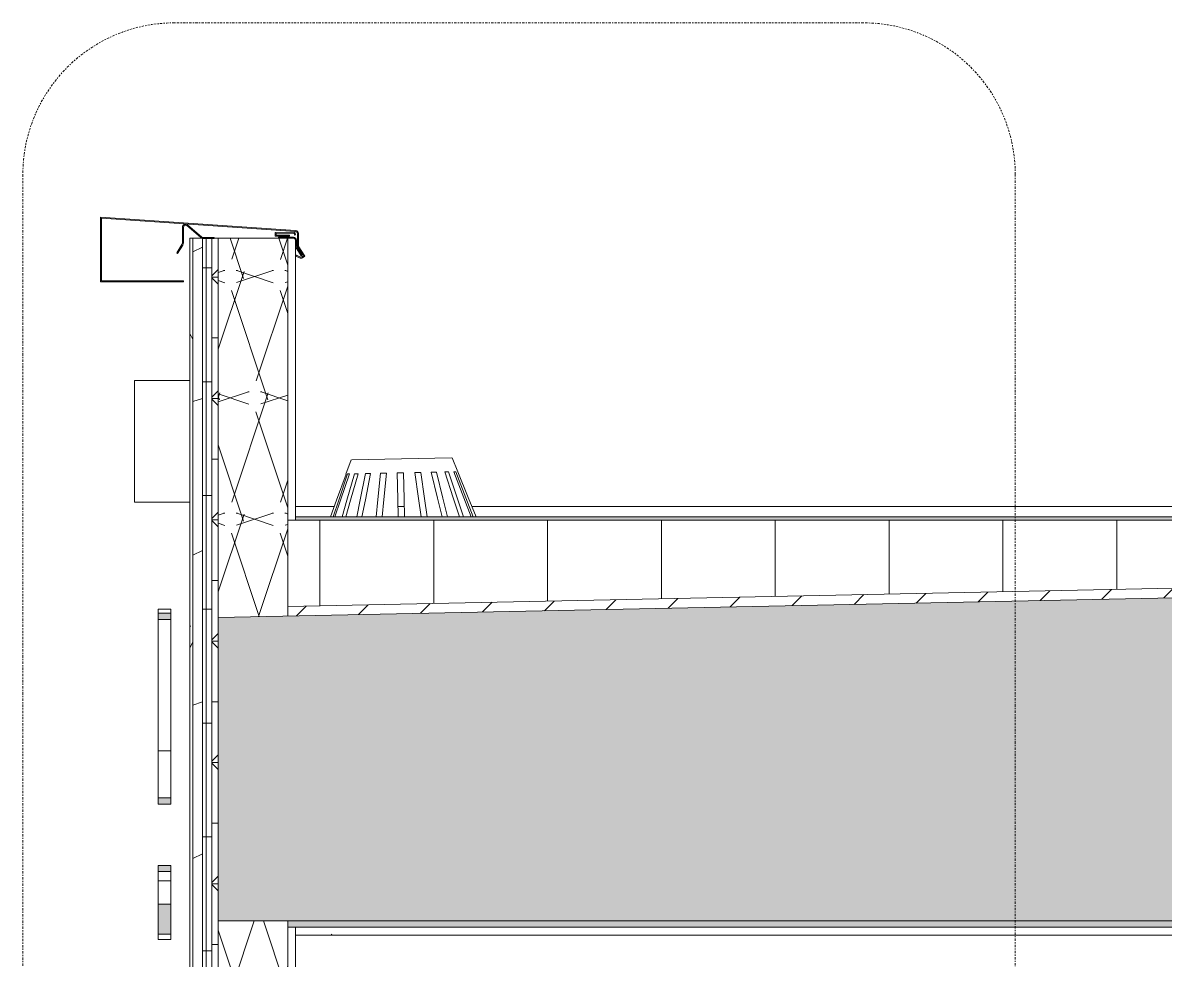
# Model space of a CAD drawing. Header units: inches. Extents: x -4168 to 1483, y -300 to 637.
# Drawn here: x -1066.7 to -976.4, y 370.9 to 445 of the extents above; entities that cross this region are included whole.
import ezdxf

# ---------------------------------------------------------------- set-up
doc = ezdxf.new("R2010")
doc.units = ezdxf.units.IN
doc.header["$MEASUREMENT"] = 0
doc.linetypes.add('Dash Dot 3_16_', pattern=[0.3125, 0.1875, -0.0625, 0, -0.0625])
for name, color, linetype, lineweight in [('A-ANNO-SYMB-1', 150, 'Dash Dot 3_16_', 9), ('A-GENM-1', 55, 'Continuous', 9), ('A-ROOF-1', 252, 'Continuous', 13), ('A-ROOF-2', 251, 'Continuous', 5), ('A-ROOF-3', 132, 'Continuous', 9), ('A-ROOF-4', 55, 'Continuous', 9), ('A-ROOF-PATT-1', 45, 'Continuous', 9), ('A-WALL-10', 113, 'Continuous', 9), ('A-WALL-11', 161, 'Continuous', 9), ('A-WALL-12', 152, 'Continuous', 9), ('A-WALL-6', 55, 'Continuous', 9), ('A-WALL-9', 50, 'Continuous', 9), ('A-WALL-PATT-2', 45, 'Continuous', 9), ('M-EQPM-1', 55, 'Continuous', 9)]:
    doc.layers.add(name, color=color, linetype=linetype, lineweight=lineweight)
pattern_1 = [(0, (99.771, 146.633), (0, 9), []), (90, (99.771, 146.633), (-9, 6e-16), [])]
pattern_2 = [(0, (99.771, 146.633), (0, 4.798), []), (315, (99.7708, 146.633), (4.798427, 0), [6.786, -6.786]), (45, (99.7708, 146.633), (4.798427, 0), [6.786, -6.786])]
pattern_3 = [(161.57, (100.2508, 147.113), (-3.8399538, -1.54e-05), [0, -27.322, 3.034, 0]), (18.43, (99.2908, 147.113), (-3.8399538, 1.54e-05), [0, -27.322, 3.034, 0]), (108.43, (100.2508, 147.113), (1.919622, -9.6005246), [9.106, -21.25]), (71.57, (99.2908, 147.113), (1.919622, 9.6005246), [9.106, -21.25])]

# ---------------------------------------------------------------- blocks, each defined once
blk = doc.blocks.new('Basic Wall _ EXT - FIBER CEMENT - SMALL - ___-2145929-BUILDING SECTION - EAST_WEST AT RAMP - LOOKING SOUTH')
at = {"layer": 'A-WALL-9'}
h = blk.add_hatch(color=256, dxfattribs=at)
h.paths.add_polyline_path([(-12118.593, 424.539), (-12118.593, 424.617), (-12125.075, 424.617), (-12125.075, 429.579), (-12109.64, 428.481), (-12109.603, 428.439), (-12109.571, 428.355), (-12109.571, 427.439), (-12109.492, 427.439), (-12109.519, 428.424), (-12109.563, 428.524), (-12109.712, 428.603), (-12125.153, 429.663), (-12125.153, 424.539), (-12122.414, 424.539)], flags=0)
h.paths.add_polyline_path([(-12109.29, 426.415), (-12109.171, 426.453), (-12108.98, 426.572), (-12109.453, 427.304), (-12109.519, 427.261), (-12109.09, 426.596), (-12109.212, 426.52)], flags=0)
h.paths.add_polyline_path([(-12109.29, 426.415), (-12109.453, 426.547), (-12109.65, 426.643), (-12109.65, 426.555), (-12109.378, 426.433)], flags=0)
h.paths.add_polyline_path([(-12109.284, 426.591), (-12109.217, 426.632), (-12109.603, 427.263), (-12109.67, 427.222), (-12109.288, 426.596)], flags=0)
h.paths.add_polyline_path([(-12119.051, 426.794), (-12118.643, 427.454), (-12118.709, 427.496), (-12119.118, 426.836)], flags=0)
h.paths.add_polyline_path([(-12109.714, 427.394), (-12109.64, 427.394), (-12109.67, 427.902), (-12109.718, 428.008), (-12109.912, 428.079), (-12111.061, 428.079), (-12111.061, 428), (-12109.714, 428), (-12109.714, 427.807)], flags=0)
h.paths.add_polyline_path([(-12118.672, 427.628), (-12118.593, 427.628), (-12118.593, 428.862), (-12118.493, 429.018), (-12118.31, 428.992), (-12117.206, 428.041), (-12117.155, 428.101), (-12118.31, 429.059), (-12118.526, 429.089), (-12118.672, 428.862), (-12118.672, 428)], flags=0)
h.paths.add_polyline_path([(-12116.166, 428), (-12116.166, 428.04), (-12116.339, 428)], flags=0)
h.paths.add_polyline_path([(-12117.099, 428), (-12117.094, 428.054), (-12117.155, 428.011), (-12117.136, 428)], flags=0)
h.paths.add_polyline_path([(-12111.344, 428.156), (-12110.191, 428.156), (-12110.191, 428.235), (-12111.265, 428.235), (-12111.265, 428.365), (-12109.832, 428.365), (-12109.782, 428.246), (-12109.718, 428.267), (-12109.782, 428.466), (-12111.344, 428.443), (-12111.344, 428.235)], flags=0)
at = {"layer": 'A-WALL-10'}
for p, q in [((-12109.712, 428.603), (-12125.153, 429.663)), ((-12125.153, 429.663), (-12125.153, 424.539)), ((-12125.075, 424.617), (-12125.075, 429.579)), ((-12125.075, 429.579), (-12109.72, 428.524)), ((-12117.155, 428.101), (-12118.259, 429.051)), ((-12118.672, 428.862), (-12118.672, 427.628)), ((-12118.593, 427.628), (-12118.593, 428.862)), ((-12118.31, 428.992), (-12117.206, 428.041)), ((-12109.782, 428.466), (-12111.344, 428.443)), ((-12111.344, 428.443), (-12111.344, 428.156)), ((-12111.344, 428.156), (-12110.191, 428.156)), ((-12111.265, 428.365), (-12109.839, 428.386)), ((-12111.265, 428.235), (-12111.265, 428.365)), ((-12110.191, 428.235), (-12111.265, 428.235)), ((-12110.191, 428.156), (-12110.191, 428.235)), ((-12109.839, 428.386), (-12109.793, 428.243)), ((-12109.793, 428.243), (-12109.718, 428.267)), ((-12109.718, 428.267), (-12109.782, 428.466)), ((-12109.571, 428.355), (-12109.571, 427.439)), ((-12109.492, 427.439), (-12109.492, 428.355)), ((-12118.709, 427.496), (-12119.118, 426.836)), ((-12119.051, 426.794), (-12118.643, 427.454)), ((-12116.166, 428.04), (-12116.992, 428.04)), ((-12116.992, 427.962), (-12116.166, 427.962)), ((-12116.166, 427.962), (-12116.166, 428.04)), ((-12109.89, 428.079), (-12111.061, 428.079)), ((-12111.061, 428.079), (-12111.061, 428)), ((-12109.64, 427.394), (-12109.64, 427.829)), ((-12109.217, 426.632), (-12109.603, 427.263)), ((-12109.519, 427.261), (-12109.09, 426.596)), ((-12108.98, 426.572), (-12109.453, 427.304)), ((-12119.118, 426.836), (-12119.051, 426.794)), ((-12109.65, 426.643), (-12109.685, 426.572)), ((-12109.685, 426.572), (-12109.412, 426.44)), ((-12109.67, 427.222), (-12109.284, 426.591)), ((-12109.378, 426.511), (-12109.65, 426.643)), ((-12109.284, 426.591), (-12109.217, 426.632)), ((-12109.09, 426.596), (-12109.212, 426.52)), ((-12109.171, 426.453), (-12108.98, 426.572)), ((-12125.153, 424.539), (-12118.593, 424.539)), ((-12118.593, 424.617), (-12125.075, 424.617)), ((-12118.593, 424.539), (-12118.593, 424.617))]:
    blk.add_line(p, q, dxfattribs=at)
for centre, radius, start, end in [((-12118.422, 428.862), 0.25, 49.27712, 180), ((-12118.422, 428.862), 0.171, 49.27712, 180), ((-12109.742, 428.355), 0.171, 0, 82.44565), ((-12109.742, 428.355), 0.25, 0, 83.07047), ((-12118.922, 427.628), 0.25, 328.2381, 0), ((-12118.922, 427.628), 0.329, 328.2381, 0), ((-12116.992, 428.29), 0.329, 229.27712, 270), ((-12116.992, 428.29), 0.25, 229.27712, 270), ((-12109.89, 427.829), 0.25, 0, 90), ((-12109.89, 427.829), 0.171, 0, 90), ((-12109.39, 427.394), 0.329, 180, 211.4324), ((-12109.39, 427.394), 0.25, 180, 211.4324), ((-12109.242, 427.439), 0.329, 180, 212.82601), ((-12109.242, 427.439), 0.25, 180, 212.82601), ((-12109.303, 426.665), 0.25, 244.17451, 302.01054), ((-12109.303, 426.665), 0.171, 244.17451, 302.01054)]:
    blk.add_arc(centre, radius, start, end, dxfattribs=at)
at = {"layer": 'A-WALL-6'}
for p, q in [((-12111.061, 428), (-12110.339, 428)), ((-12110.339, 428), (-12109.89, 428)), ((-12109.718, 427.829), (-12109.718, 427.394))]:
    blk.add_line(p, q, dxfattribs=at)
blk = doc.blocks.new('Family1 - SCUPPER - east_west-2920095-BUILDING SECTION - EAST_WEST AT RAMP - LOOKING SOUTH')
at = {"layer": 'A-GENM-1'}
for p, q in [((-12122.464, 407.125), (-12122.464, 416.727)), ((-12118.089, 416.727), (-12122.464, 416.727)), ((-12118.089, 407.125), (-12122.464, 407.125))]:
    blk.add_line(p, q, dxfattribs=at)
blk = doc.blocks.new('22142613 - Roof Drains - Type A - 15_ Strainer - 8_ Drain-2082947-BUILDING SECTION - EAST_WEST AT RAMP - LOOKING SOUTH')
at = {"layer": 'M-EQPM-1'}
for p, q in [((-12105.335, 410.467), (-12105.737, 409.341)), ((-12105.274, 410.469), (-12101.335, 410.55)), ((-12101.335, 410.55), (-12097.397, 410.631)), ((-12096.888, 409.523), (-12097.336, 410.632)), ((-12105.737, 409.341), (-12105.73, 409.341)), ((-12105.6, 409.344), (-12105.449, 409.347)), ((-12105.068, 409.355), (-12104.78, 409.361)), ((-12104.179, 409.373), (-12103.781, 409.382)), ((-12103.012, 409.397), (-12102.54, 409.407)), ((-12101.672, 409.425), (-12101.312, 409.432)), ((-12101.312, 409.432), (-12101.172, 409.435)), ((-12100.286, 409.454), (-12099.807, 409.463)), ((-12098.993, 409.48), (-12098.583, 409.489)), ((-12097.926, 409.502), (-12097.627, 409.508)), ((-12097.201, 409.517), (-12097.042, 409.52)), ((-12096.895, 409.523), (-12096.888, 409.523))]:
    blk.add_line(p, q, dxfattribs=at)
at = {"layer": 'M-EQPM-1', "flags": 128}
for points in [[(-12105.73, 409.341), (-12106.476, 407.26), (-12106.944, 405.952)], [(-12106.752, 405.952), (-12106.307, 407.263), (-12105.6, 409.344)], [(-12105.449, 409.347), (-12106.156, 407.266), (-12106.602, 405.952)], [(-12106.042, 405.952), (-12105.663, 407.276), (-12105.068, 409.355)], [(-12104.78, 409.361), (-12105.374, 407.282), (-12105.755, 405.952)], [(-12104.873, 405.952), (-12104.601, 407.298), (-12104.179, 409.373)], [(-12103.781, 409.382), (-12104.201, 407.306), (-12104.476, 405.952)], [(-12103.346, 405.952), (-12103.213, 407.327), (-12103.012, 409.397)], [(-12102.54, 409.407), (-12102.741, 407.336), (-12102.875, 405.952)], [(-12101.6, 405.952), (-12101.629, 407.359), (-12101.672, 409.425)], [(-12101.172, 409.435), (-12101.129, 407.37), (-12101.1, 405.952)], [(-12099.799, 405.952), (-12100, 407.393), (-12100.286, 409.454)], [(-12099.807, 409.463), (-12099.521, 407.403), (-12099.32, 405.952)], [(-12098.124, 405.952), (-12098.487, 407.424), (-12098.993, 409.48)], [(-12098.583, 409.489), (-12098.077, 407.432), (-12097.714, 405.952)], [(-12096.749, 405.952), (-12097.246, 407.45), (-12097.926, 409.502)], [(-12097.627, 409.508), (-12096.947, 407.456), (-12096.449, 405.952)], [(-12095.823, 405.952), (-12096.408, 407.467), (-12097.201, 409.517)], [(-12097.042, 409.52), (-12096.251, 407.47), (-12095.665, 405.952)], [(-12095.448, 405.952), (-12096.064, 407.474), (-12096.895, 409.523)]]:
    blk.add_lwpolyline(points, dxfattribs=at)
blk = doc.blocks.new('Logo Signage1 - Logo Signage-2985348-BUILDING SECTION - EAST_WEST AT RAMP - LOOKING SOUTH')
at = {"layer": 'A-WALL-11'}
blk.add_hatch(color=256, dxfattribs=at).paths.add_polyline_path([(-12119.589, 372.957), (-12119.589, 375.309), (-12120.589, 375.309), (-12120.589, 372.957)], flags=0)
at = {"layer": 'A-WALL-12'}
h = blk.add_hatch(color=256, dxfattribs=at)
h.paths.add_polyline_path([(-12119.589, 377.903), (-12119.589, 378.382), (-12120.589, 378.382), (-12120.589, 377.903)], flags=0)
h.paths.add_polyline_path([(-12120.589, 383.226), (-12119.589, 383.226), (-12119.589, 383.74), (-12120.589, 383.74), (-12120.589, 383.457)], flags=0)
h.paths.add_polyline_path([(-12120.589, 397.831), (-12119.589, 397.831), (-12119.589, 398.345), (-12120.589, 398.345)], flags=0)
at = {"layer": 'A-WALL-10'}
for p, q in [((-12120.589, 398.345), (-12120.589, 397.831)), ((-12119.589, 398.345), (-12120.589, 398.345)), ((-12119.589, 397.831), (-12119.589, 398.345)), ((-12120.589, 397.831), (-12119.589, 397.831)), ((-12120.589, 383.74), (-12120.589, 383.226)), ((-12119.589, 383.74), (-12120.589, 383.74)), ((-12120.589, 383.226), (-12119.589, 383.226)), ((-12119.589, 383.226), (-12119.589, 383.74)), ((-12120.589, 378.382), (-12120.589, 377.903)), ((-12119.589, 378.382), (-12120.589, 378.382)), ((-12120.589, 377.903), (-12119.589, 377.903)), ((-12119.589, 377.903), (-12119.589, 378.382)), ((-12120.589, 375.309), (-12120.589, 372.957)), ((-12119.589, 375.309), (-12120.589, 375.309)), ((-12119.589, 372.957), (-12119.589, 375.309)), ((-12120.589, 372.957), (-12119.589, 372.957))]:
    blk.add_line(p, q, dxfattribs=at)
at = {"layer": 'A-WALL-6'}
for p, q in [((-12119.589, 398.654), (-12120.589, 398.654)), ((-12120.589, 396.1), (-12120.589, 397.831)), ((-12119.589, 397.831), (-12119.589, 396.1)), ((-12120.589, 387.435), (-12120.589, 396.1)), ((-12119.589, 396.1), (-12119.589, 387.435)), ((-12120.589, 387.435), (-12119.589, 387.435)), ((-12120.589, 377.173), (-12119.589, 377.173)), ((-12119.589, 372.532), (-12120.589, 372.532))]:
    blk.add_line(p, q, dxfattribs=at)
for points in [[(-12120.589, 398.347), (-12120.589, 398.548), (-12120.589, 398.65), (-12120.589, 398.654)], [(-12119.589, 398.654), (-12119.589, 398.65), (-12119.589, 398.548), (-12119.589, 398.347)], [(-12120.589, 383.748), (-12120.589, 384.269), (-12120.589, 385.368), (-12120.589, 387.435)], [(-12119.589, 387.435), (-12119.589, 385.368), (-12119.589, 384.269), (-12119.589, 383.748)], [(-12120.589, 377.173), (-12120.589, 377.453), (-12120.589, 377.695), (-12120.589, 377.903)], [(-12119.589, 377.903), (-12119.589, 377.695), (-12119.589, 377.453), (-12119.589, 377.173)], [(-12120.589, 372.532), (-12120.589, 372.691), (-12120.589, 372.844), (-12120.589, 372.99)], [(-12119.589, 372.99), (-12119.589, 372.844), (-12119.589, 372.691), (-12119.589, 372.532)]]:
    blk.add_open_spline(points, degree=3, dxfattribs=at)
for points, knots in [([(-12120.589, 375.309), (-12120.589, 375.343), (-12120.589, 375.997), (-12120.589, 376.678), (-12120.589, 377.182)], [1.1094293, 1.1094293, 1.1094293, 1.1094293, 1.1268596, 1.4513215, 1.4513215, 1.4513215, 1.4513215]), ([(-12119.589, 377.182), (-12119.589, 376.678), (-12119.589, 375.997), (-12119.589, 375.343), (-12119.589, 375.309)], [-1.4513215, -1.4513215, -1.4513215, -1.4513215, -1.1268596, -1.1094293, -1.1094293, -1.1094293, -1.1094293])]:
    blk.add_open_spline(points, degree=3, knots=knots, dxfattribs=at)

msp = doc.modelspace()

# ---------------------------------------------------------------- hatches: boundary and pattern name
at = {"layer": 'A-ROOF-1'}
msp.add_hatch(color=256, dxfattribs=at).paths.add_polyline_path([(-914.8314, 405.7021), (-865.5226, 406.5228), (-865.5226, 406.7728), (-914.8327, 405.9521), (-1045.1476, 405.9521), (-1045.1476, 405.7021), (-914.8327, 405.7021)], flags=0)
at = {"layer": 'A-ROOF-2'}
msp.add_hatch(color=256, dxfattribs=at).paths.add_polyline_path([(-1045.7726, 373.5), (-828.3726, 373.5), (-828.3726, 373.875), (-824.8726, 373.875), (-824.8726, 373.5), (-688.1226, 373.5), (-688.1226, 374), (-1045.7726, 374), (-1045.7726, 373.875)], flags=0)
at = {"layer": 'A-ROOF-PATT-1'}
h = msp.add_hatch(dxfattribs=at)
h.set_pattern_fill('FP_26', color=256, style=0, pattern_type=2)
h.set_pattern_definition(pattern_1)
h.paths.add_polyline_path([(-1045.7726, 398.862), (-867.8575, 402.5228), (-1045.7726, 402.5228), (-1045.7726, 401.4054)], flags=0)
h.paths.add_polyline_path([(-831.3993, 402.5228), (-682.8726, 402.5228), (-682.8726, 411.3301), (-944.2459, 405.9521), (-914.8314, 405.9521), (-865.5226, 406.7728), (-865.5226, 402.5228)], flags=0)
h = msp.add_hatch(dxfattribs=at)
h.set_pattern_fill('FP_26', color=256, style=0, pattern_type=2)
h.set_pattern_definition(pattern_1)
h.paths.add_polyline_path([(-1028.2726, 402.5228), (-865.5226, 402.5228), (-865.5226, 406.5228), (-914.8314, 405.7021), (-1045.7725, 405.7021), (-1045.7726, 402.5228), (-1033.2016, 402.5228)], flags=0)
h = msp.add_hatch(dxfattribs=at)
h.set_pattern_fill('FP_20', color=256, style=0, pattern_type=2)
h.set_pattern_definition(pattern_3)
h.paths.add_polyline_path([(-1051.2726, 374), (-682.8726, 374), (-683.8726, 374.192), (-683.8726, 399.7942), (-682.8726, 399.7942), (-682.8726, 402.5228), (-831.3993, 402.5228), (-1051.2726, 397.9987), (-1051.2726, 377.4749)], flags=0)
h = msp.add_hatch(dxfattribs=at)
h.set_pattern_fill('FP_23', color=256, style=0, pattern_type=2)
h.set_pattern_definition(pattern_2)
h.paths.add_polyline_path([(-1045.7726, 398.1119), (-831.3993, 402.5228), (-867.8575, 402.5228), (-1045.7726, 398.862)], flags=0)
h = msp.add_hatch(dxfattribs=at)
h.set_pattern_fill('FP_24', color=256, style=0, pattern_type=2)
h.set_pattern_definition([(0, (99.771, 146.633), (30.72, 7.68), [1.267, -21.773, 1.267, -21.773, -122.88]), (0, (99.771, 146.633), (30.72, 7.68), [-46.08, 1.267, -44.813, 1.267, -21.773, -53.76]), (0, (99.771, 146.633), (30.72, 7.68), [-115.2, 1.267, -14.093, 1.267, -37.133]), (120, (111.291, 150.473), (-22.011075, 22.7643), [1.267, -21.773, 1.267, -21.773, -122.88]), (120, (111.291, 150.473), (-22.011075, 22.7643), [-46.08, 1.267, -44.813, 1.267, -21.773, -53.76]), (120, (111.291, 150.473), (-22.011075, 22.7643), [-115.2, 1.267, -14.093, 1.267, -37.133]), (240, (115.131, 165.833), (-8.708925, -30.4443), [1.267, -21.773, 1.267, -21.773, -122.88]), (240, (115.131, 165.833), (-8.708925, -30.4443), [-46.08, 1.267, -44.813, 1.267, -21.773, -53.76]), (240, (115.131, 165.833), (-8.708925, -30.4443), [-115.2, 1.267, -14.093, 1.267, -37.133])])
h.paths.add_polyline_path([(-828.3726, 372.875), (-828.3726, 373.5), (-1045.1476, 373.5), (-1045.1476, 372.875), (-833.2476, 372.875)], flags=0)
h.paths.add_polyline_path([(-690.0601, 372.875), (-688.1226, 372.875), (-688.1226, 373.5), (-824.8726, 373.5), (-824.8726, 372.875), (-742.3888, 372.875)], flags=0)
at = {"layer": 'A-WALL-PATT-2'}
h = msp.add_hatch(dxfattribs=at)
h.set_pattern_fill('FP_22', color=256, style=0, pattern_type=2)
h.set_pattern_definition([(0, (99.771, 146.633), (15.36, 3.84), [1.267, -10.253, 1.267, -10.253, -61.44]), (0, (99.771, 146.633), (15.36, 3.84), [-23.04, 1.267, -21.773, 1.267, -10.253, -26.88]), (0, (99.771, 146.633), (15.36, 3.84), [-57.6, 1.267, -6.413, 1.267, -17.933]), (120, (105.531, 148.553), (-11.005538, 11.38215), [1.267, -10.253, 1.267, -10.253, -61.44]), (120, (105.531, 148.553), (-11.005538, 11.38215), [-23.04, 1.267, -21.773, 1.267, -10.253, -26.88]), (120, (105.531, 148.553), (-11.005538, 11.38215), [-57.6, 1.267, -6.413, 1.267, -17.933]), (240, (107.451, 156.233), (-4.354462, -15.22215), [1.267, -10.253, 1.267, -10.253, -61.44]), (240, (107.451, 156.233), (-4.354462, -15.22215), [-23.04, 1.267, -21.773, 1.267, -10.253, -26.88]), (240, (107.451, 156.233), (-4.354462, -15.22215), [-57.6, 1.267, -6.413, 1.267, -17.933])])
h.paths.add_polyline_path([(-1053.2726, 349.5), (-1053.2726, 428), (-1053.5226, 428), (-1053.5226, 349.5)], flags=0)
h = msp.add_hatch(dxfattribs=at)
h.set_pattern_fill('FP_25', color=256, style=0, pattern_type=2)
h.set_pattern_definition([(216.87, (109.371, 170.633), (71.999914, 48.000129), [12, -108]), (206.565, (123.771, 163.433), (-23.99974, -23.9997), [26.833, -26.833]), (198.435, (123.771, 151.433), (-47.999875, -23.999517), [15.179, -60.716])])
h.paths.add_polyline_path([(-1052.5226, 349.5), (-1052.5226, 428), (-1053.2726, 428), (-1053.2726, 349.5)], flags=0)
h = msp.add_hatch(dxfattribs=at)
h.set_pattern_fill('FP_26', color=256, style=0, pattern_type=2)
h.set_pattern_definition(pattern_1)
h.paths.add_polyline_path([(-1051.7726, 349.5), (-1051.7726, 428), (-1052.5226, 428), (-1052.5226, 349.5)], flags=0)
h = msp.add_hatch(dxfattribs=at)
h.set_pattern_fill('FP_23', color=256, style=0, pattern_type=2)
h.set_pattern_definition(pattern_2)
h.paths.add_polyline_path([(-1051.7726, 349.5), (-1051.2726, 349.5), (-1051.2726, 428), (-1051.7726, 428), (-1051.7726, 359.527)], flags=0)
h = msp.add_hatch(dxfattribs=at)
h.set_pattern_fill('FP_20', color=256, style=0, pattern_type=2)
h.set_pattern_definition(pattern_3)
h.paths.add_polyline_path([(-1045.7726, 349.5), (-1045.7726, 374), (-1051.2726, 374), (-1051.2726, 349.5)], flags=0)
h.paths.add_polyline_path([(-1051.2726, 397.9987), (-1045.7726, 398.1119), (-1045.7726, 428), (-1051.2726, 428), (-1051.2726, 398.1119)], flags=0)

# ---------------------------------------------------------------- linework, layer by layer
at = {"layer": 'A-ANNO-SYMB-1'}
for p, q in [((-1000.2431, 445.0263), (-1054.7165, 445.0263)), ((-1066.7165, 433.0263), (-1066.7165, -170.6622)), ((-988.2431, -170.6622), (-988.2431, 433.0263))]:
    msp.add_line(p, q, dxfattribs=at)
for centre, start, end in [((-1054.7165, 433.0263), 90, 180), ((-1000.2431, 433.0263), 0, 90)]:
    msp.add_arc(centre, 12, start, end, dxfattribs=at)
at = {"layer": 'A-ROOF-3'}
for p, q in [((-1045.7726, 405.7021), (-1045.7726, 398.1119)), ((-914.8314, 405.7021), (-1045.7726, 405.7021)), ((-956.3986, 405.9521), (-1045.1476, 405.9521)), ((-1045.1476, 405.9521), (-1045.1476, 405.7021)), ((-831.3993, 402.5228), (-1051.2726, 397.9987)), ((-867.8575, 402.5228), (-1045.7726, 398.862)), ((-1051.2726, 374), (-487.1226, 374)), ((-1045.7726, 373.5), (-487.1226, 373.5)), ((-1045.1476, 372.875), (-487.1226, 372.875))]:
    msp.add_line(p, q, dxfattribs=at)
at = {"layer": 'A-ROOF-4'}
for p, q in [((-1042.0831, 406.7728), (-1045.1476, 406.7728)), ((-1036.55, 406.7728), (-1037.0502, 406.7728)), ((-916.5123, 406.7728), (-1031.2134, 406.7728))]:
    msp.add_line(p, q, dxfattribs=at)
at = {"layer": 'A-WALL-10'}
for p, q in [((-1053.5226, 428), (-1053.5226, 109.25)), ((-1045.1476, 428), (-1053.5226, 428)), ((-1053.2726, 428), (-1053.2726, 110)), ((-1052.5226, 428), (-1052.5226, 110)), ((-1051.7726, 428), (-1051.7726, 110)), ((-1051.2726, 372.875), (-1051.2726, 428)), ((-1045.7726, 428), (-1045.7726, 405.7021)), ((-1045.1476, 405.9521), (-1045.1476, 428)), ((-1045.7726, 374), (-1045.7726, 266)), ((-1045.1476, 267.625), (-1045.1476, 373.5)), ((-1051.2726, 372.875), (-1051.2726, 110))]:
    msp.add_line(p, q, dxfattribs=at)

# ---------------------------------------------------------------- block references
at = {"layer": 'A-GENM-1'}
msp.add_blockref('Family1 - SCUPPER - east_west-2920095-BUILDING SECTION - EAST_WEST AT RAMP - LOOKING SOUTH', (11064.5668, 0), dxfattribs=at)
at = {"layer": 'A-WALL-6'}
for name in ['Basic Wall _ EXT - FIBER CEMENT - SMALL - ___-2145929-BUILDING SECTION - EAST_WEST AT RAMP - LOOKING SOUTH', 'Logo Signage1 - Logo Signage-2985348-BUILDING SECTION - EAST_WEST AT RAMP - LOOKING SOUTH']:
    msp.add_blockref(name, (11064.5668, 0), dxfattribs=at)
at = {"layer": 'M-EQPM-1'}
msp.add_blockref('22142613 - Roof Drains - Type A - 15_ Strainer - 8_ Drain-2082947-BUILDING SECTION - EAST_WEST AT RAMP - LOOKING SOUTH', (11064.5668, 0), dxfattribs=at)

doc.saveas('drawing.dxf')
